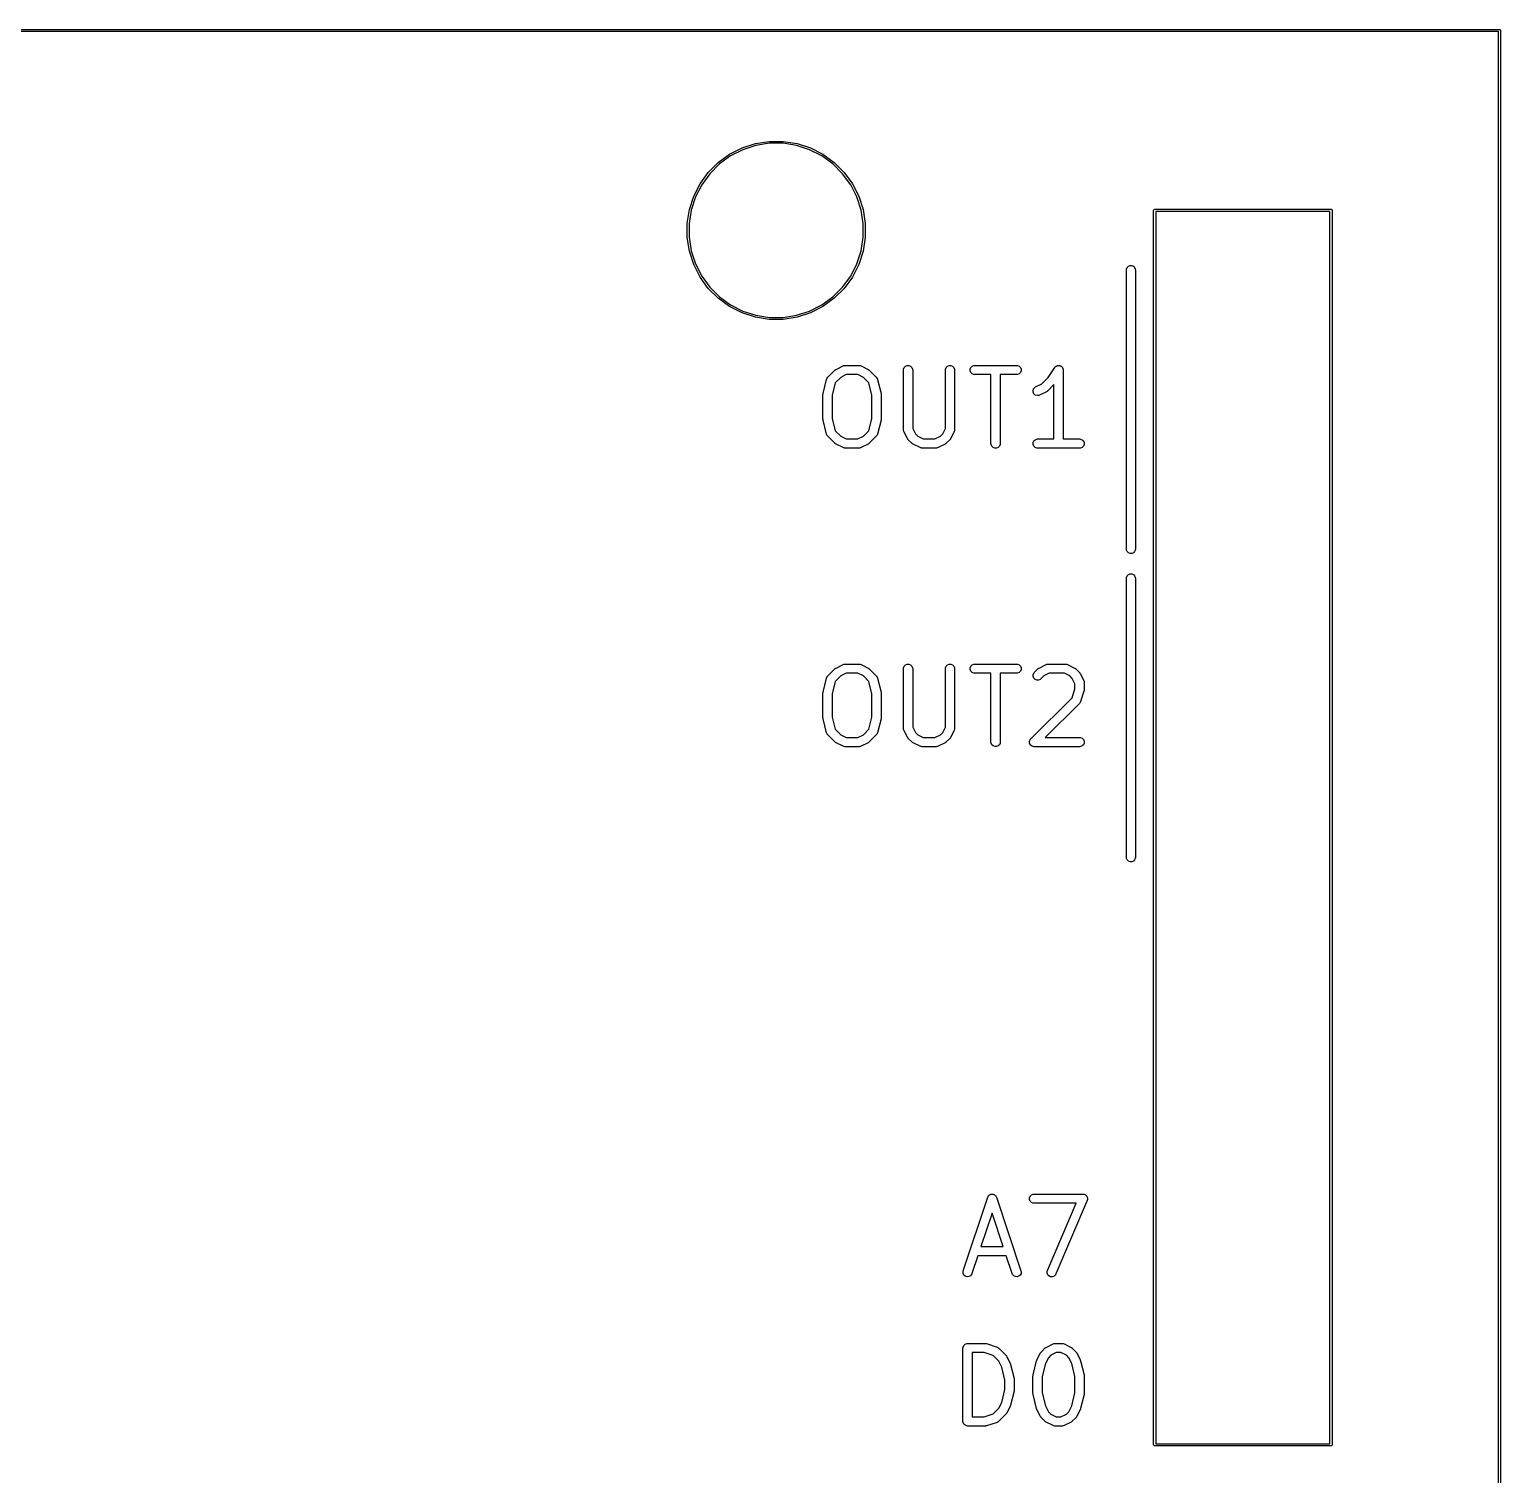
# Model space of a CAD drawing. Header units: inches. Extents: x 3.57 to 5.54, y -5.78 to -1.8.
# Drawn here: x 4.551 to 5.536, y -2.771 to -1.803 of the extents above; entities that cross this region are included whole.
import ezdxf

# ---------------------------------------------------------------- set-up
doc = ezdxf.new("R2010")
doc.units = ezdxf.units.IN
doc.header["$MEASUREMENT"] = 0
doc.layers.add('F.Silkscreen', color=41, linetype='CONTINUOUS', true_color=0xf2eda1)

msp = doc.modelspace()

# ---------------------------------------------------------------- linework, layer by layer
at = {"layer": 'F.Silkscreen', "linetype": 'CONTINUOUS'}
for p, q in [((3.56644, -1.80289), (5.53494, -1.80289)), ((5.53419, -1.80439), (3.56719, -1.80439)), ((5.53419, -5.77927), (5.53419, -1.80439)), ((5.53494, -1.80289), (5.53523, -1.80295)), ((5.53523, -1.80295), (5.53563, -1.80335)), ((5.53563, -1.80335), (5.53569, -1.80364)), ((5.53569, -1.80364), (5.53569, -5.78002)), ((5.0278, -1.88225), (5.03673, -1.87935)), ((5.03704, -1.88063), (5.02831, -1.88347)), ((5.03673, -1.87935), (5.046, -1.87788)), ((5.0461, -1.87919), (5.03704, -1.88063)), ((5.046, -1.87788), (5.05538, -1.87788)), ((5.05528, -1.87919), (5.0461, -1.87919)), ((5.06434, -1.88063), (5.05528, -1.87919)), ((5.05538, -1.87788), (5.06465, -1.87935)), ((5.07307, -1.88347), (5.06434, -1.88063)), ((5.06465, -1.87935), (5.07358, -1.88225)), ((5.01185, -1.89202), (5.01944, -1.88651)), ((5.02013, -1.88763), (5.01271, -1.89303)), ((5.01944, -1.88651), (5.0278, -1.88225)), ((5.02831, -1.88347), (5.02013, -1.88763)), ((5.08125, -1.88763), (5.07307, -1.88347)), ((5.07358, -1.88225), (5.08194, -1.88651)), ((5.08867, -1.89303), (5.08125, -1.88763)), ((5.08194, -1.88651), (5.08953, -1.89202)), ((4.9997, -1.90625), (5.00521, -1.89866)), ((5.00622, -1.89952), (5.00082, -1.90694)), ((5.00521, -1.89866), (5.01185, -1.89202)), ((5.01271, -1.89303), (5.00622, -1.89952)), ((5.09516, -1.89952), (5.08867, -1.89303)), ((5.08953, -1.89202), (5.09617, -1.89866)), ((5.10056, -1.90694), (5.09516, -1.89952)), ((5.09617, -1.89866), (5.10168, -1.90625)), ((4.99544, -1.91461), (4.9997, -1.90625)), ((5.00082, -1.90694), (4.99666, -1.91512)), ((5.10472, -1.91512), (5.10056, -1.90694)), ((5.10168, -1.90625), (5.10594, -1.91461)), ((4.99254, -1.92354), (4.99544, -1.91461)), ((4.99666, -1.91512), (4.99382, -1.92385)), ((5.10756, -1.92385), (5.10472, -1.91512)), ((5.10594, -1.91461), (5.10884, -1.92354)), ((4.99107, -1.93281), (4.99254, -1.92354)), ((4.99382, -1.92385), (4.99238, -1.93291)), ((5.10899, -1.93291), (5.10756, -1.92385)), ((5.10884, -1.92354), (5.11031, -1.93281)), ((5.30336, -1.92411), (5.30342, -1.92382)), ((5.30336, -2.75088), (5.30336, -1.92411)), ((5.30342, -1.92382), (5.30383, -1.92342)), ((5.30383, -1.92342), (5.30411, -1.92336)), ((5.30411, -1.92336), (5.42222, -1.92336)), ((5.30486, -1.92486), (5.30486, -2.75013)), ((5.42147, -1.92486), (5.30486, -1.92486)), ((5.42147, -2.75013), (5.42147, -1.92486)), ((5.42222, -1.92336), (5.42251, -1.92342)), ((5.42251, -1.92342), (5.42292, -1.92382)), ((5.42292, -1.92382), (5.42297, -1.92411)), ((5.42297, -1.92411), (5.42297, -2.75088)), ((4.99107, -1.93291), (4.99107, -1.93281)), ((4.99107, -1.94219), (4.99107, -1.93291)), ((4.99238, -1.93291), (4.99238, -1.94209)), ((5.10899, -1.94209), (5.10899, -1.93291)), ((5.11031, -1.93281), (5.11031, -1.94219)), ((4.99254, -1.95146), (4.99107, -1.94219)), ((4.99238, -1.94209), (4.99382, -1.95115)), ((5.10756, -1.95115), (5.10899, -1.94209)), ((5.11031, -1.94219), (5.10884, -1.95146)), ((4.99544, -1.96039), (4.99254, -1.95146)), ((4.99382, -1.95115), (4.99666, -1.95988)), ((4.99666, -1.95988), (5.00082, -1.96806)), ((5.10056, -1.96806), (5.10472, -1.95988)), ((5.10472, -1.95988), (5.10756, -1.95115)), ((5.10884, -1.95146), (5.10594, -1.96039)), ((4.9997, -1.96875), (4.99544, -1.96039)), ((5.00521, -1.97634), (4.9997, -1.96875)), ((5.00082, -1.96806), (5.00622, -1.97548)), ((5.09516, -1.97548), (5.10056, -1.96806)), ((5.10168, -1.96875), (5.09617, -1.97634)), ((5.10594, -1.96039), (5.10168, -1.96875)), ((5.28519, -1.96399), (5.28525, -1.96341)), ((5.28519, -2.151), (5.28519, -1.96399)), ((5.28525, -1.96341), (5.28569, -1.96232)), ((5.28569, -1.96232), (5.28652, -1.9615)), ((5.28652, -1.9615), (5.2876, -1.96105)), ((5.2876, -1.96105), (5.28877, -1.96105)), ((5.28877, -1.96105), (5.28986, -1.9615)), ((5.28986, -1.9615), (5.29068, -1.96232)), ((5.29068, -1.96232), (5.29113, -1.96341)), ((5.29113, -1.96341), (5.29119, -1.96399)), ((5.29119, -1.96399), (5.29119, -2.151)), ((5.01185, -1.98298), (5.00521, -1.97634)), ((5.00622, -1.97548), (5.01271, -1.98197)), ((5.08867, -1.98197), (5.09516, -1.97548)), ((5.09617, -1.97634), (5.08953, -1.98298)), ((5.01944, -1.98849), (5.01185, -1.98298)), ((5.01271, -1.98197), (5.02013, -1.98737)), ((5.0278, -1.99275), (5.01944, -1.98849)), ((5.02013, -1.98737), (5.02831, -1.99153)), ((5.07307, -1.99153), (5.08125, -1.98737)), ((5.08194, -1.98849), (5.07358, -1.99275)), ((5.08125, -1.98737), (5.08867, -1.98197)), ((5.08953, -1.98298), (5.08194, -1.98849)), ((5.03673, -1.99565), (5.0278, -1.99275)), ((5.02831, -1.99153), (5.03704, -1.99437)), ((5.046, -1.99712), (5.03673, -1.99565)), ((5.03704, -1.99437), (5.0461, -1.99581)), ((5.05538, -1.99712), (5.046, -1.99712)), ((5.0461, -1.99581), (5.05528, -1.99581)), ((5.05528, -1.99581), (5.06434, -1.99437)), ((5.06465, -1.99565), (5.05538, -1.99712)), ((5.06434, -1.99437), (5.07307, -1.99153)), ((5.07358, -1.99275), (5.06465, -1.99565)), ((5.09074, -2.03064), (5.09543, -2.0283)), ((5.09543, -2.0283), (5.09599, -2.02808)), ((5.09599, -2.02808), (5.0961, -2.02807)), ((5.0961, -2.02807), (5.0962, -2.02803)), ((5.0962, -2.02803), (5.0968, -2.02797)), ((5.0968, -2.02797), (5.10618, -2.02797)), ((5.10618, -2.02797), (5.10678, -2.02803)), ((5.10678, -2.02803), (5.10688, -2.02807)), ((5.10688, -2.02807), (5.10699, -2.02808)), ((5.10699, -2.02808), (5.10755, -2.0283)), ((5.10755, -2.0283), (5.11224, -2.03064)), ((5.13643, -2.02934), (5.13728, -2.02849)), ((5.13728, -2.02849), (5.13839, -2.02803)), ((5.13839, -2.02803), (5.13959, -2.02803)), ((5.13959, -2.02803), (5.14069, -2.02849)), ((5.14069, -2.02849), (5.14154, -2.02934)), ((5.16455, -2.02934), (5.1654, -2.02849)), ((5.1654, -2.02849), (5.16651, -2.02803)), ((5.16651, -2.02803), (5.16771, -2.02803)), ((5.16771, -2.02803), (5.16882, -2.02849)), ((5.16882, -2.02849), (5.16966, -2.02934)), ((5.18095, -2.02934), (5.1818, -2.02849)), ((5.1818, -2.02849), (5.18291, -2.02803)), ((5.18291, -2.02803), (5.18351, -2.02797)), ((5.18351, -2.02797), (5.21163, -2.02797)), ((5.21163, -2.02797), (5.21223, -2.02803)), ((5.21223, -2.02803), (5.21334, -2.02849)), ((5.21334, -2.02849), (5.21419, -2.02934)), ((5.2372, -2.02934), (5.23758, -2.02888)), ((5.23758, -2.02888), (5.23783, -2.02871)), ((5.23783, -2.02871), (5.23805, -2.02849)), ((5.23805, -2.02849), (5.23832, -2.02838)), ((5.23832, -2.02838), (5.23857, -2.02821)), ((5.23857, -2.02821), (5.23887, -2.02815)), ((5.23887, -2.02815), (5.23915, -2.02803)), ((5.23915, -2.02803), (5.23946, -2.02803)), ((5.23946, -2.02803), (5.23975, -2.02797)), ((5.23975, -2.02797), (5.24005, -2.02803)), ((5.24005, -2.02803), (5.24035, -2.02803)), ((5.24035, -2.02803), (5.24063, -2.02815)), ((5.24063, -2.02815), (5.24093, -2.02821)), ((5.24093, -2.02821), (5.24118, -2.02838)), ((5.24118, -2.02838), (5.24146, -2.02849)), ((5.24146, -2.02849), (5.24168, -2.0287)), ((5.24168, -2.0287), (5.24193, -2.02887)), ((5.24193, -2.02887), (5.2421, -2.02913)), ((5.0821, -2.04671), (5.08445, -2.03733)), ((5.08445, -2.03733), (5.08465, -2.03677)), ((5.08465, -2.03677), (5.08478, -2.03658)), ((5.08478, -2.03658), (5.08487, -2.03637)), ((5.08487, -2.03637), (5.08525, -2.0359)), ((5.08525, -2.0359), (5.08994, -2.03122)), ((5.08994, -2.03122), (5.09018, -2.03102)), ((5.09018, -2.03102), (5.09023, -2.03096)), ((5.09394, -2.03592), (5.09021, -2.03965)), ((5.09023, -2.03096), (5.09032, -2.0309)), ((5.09032, -2.0309), (5.09041, -2.03084)), ((5.09041, -2.03084), (5.09048, -2.0308)), ((5.09048, -2.0308), (5.09074, -2.03064)), ((5.09753, -2.03412), (5.09394, -2.03592)), ((5.10545, -2.03412), (5.09753, -2.03412)), ((5.10904, -2.03592), (5.10545, -2.03412)), ((5.11277, -2.03965), (5.10904, -2.03592)), ((5.11224, -2.03064), (5.1125, -2.0308)), ((5.1125, -2.0308), (5.11257, -2.03084)), ((5.11257, -2.03084), (5.11266, -2.0309)), ((5.11266, -2.0309), (5.11275, -2.03096)), ((5.11275, -2.03096), (5.1128, -2.03102)), ((5.1128, -2.03102), (5.11304, -2.03122)), ((5.11304, -2.03122), (5.11773, -2.0359)), ((5.11773, -2.0359), (5.11811, -2.03637)), ((5.11811, -2.03637), (5.1182, -2.03658)), ((5.1182, -2.03658), (5.11833, -2.03677)), ((5.11833, -2.03677), (5.11853, -2.03733)), ((5.11853, -2.03733), (5.12088, -2.04671)), ((5.13591, -2.03105), (5.13597, -2.03045)), ((5.13591, -2.07089), (5.13591, -2.03105)), ((5.13597, -2.03045), (5.13643, -2.02934)), ((5.14154, -2.02934), (5.142, -2.03045)), ((5.142, -2.03045), (5.14206, -2.03105)), ((5.14206, -2.03105), (5.14206, -2.07016)), ((5.16403, -2.03105), (5.16409, -2.03045)), ((5.16403, -2.07016), (5.16403, -2.03105)), ((5.16409, -2.03045), (5.16455, -2.02934)), ((5.16966, -2.02934), (5.17012, -2.03045)), ((5.17012, -2.03045), (5.17018, -2.03105)), ((5.17018, -2.03105), (5.17018, -2.07089)), ((5.18049, -2.03045), (5.18095, -2.02934)), ((5.18049, -2.03165), (5.18049, -2.03045)), ((5.18095, -2.03276), (5.18049, -2.03165)), ((5.1818, -2.03361), (5.18095, -2.03276)), ((5.18291, -2.03407), (5.1818, -2.03361)), ((5.18351, -2.03412), (5.18291, -2.03407)), ((5.1945, -2.03412), (5.18351, -2.03412)), ((5.1945, -2.08026), (5.1945, -2.03412)), ((5.21163, -2.03412), (5.20065, -2.03412)), ((5.20065, -2.03412), (5.20065, -2.08026)), ((5.21223, -2.03407), (5.21163, -2.03412)), ((5.21334, -2.03361), (5.21223, -2.03407)), ((5.21419, -2.03276), (5.21334, -2.03361)), ((5.21419, -2.02934), (5.21465, -2.03045)), ((5.21465, -2.03165), (5.21419, -2.03276)), ((5.21465, -2.03045), (5.21465, -2.03165)), ((5.22856, -2.04024), (5.23268, -2.03612)), ((5.23268, -2.03612), (5.2372, -2.02934)), ((5.2372, -2.02934), (5.2372, -2.02934)), ((5.2372, -2.02934), (5.2372, -2.02934)), ((5.2372, -2.02934), (5.2372, -2.02934)), ((5.2421, -2.02913), (5.24231, -2.02934)), ((5.24231, -2.02934), (5.24243, -2.02962)), ((5.24243, -2.02962), (5.24259, -2.02987)), ((5.24259, -2.02987), (5.24265, -2.03017)), ((5.24265, -2.03017), (5.24277, -2.03045)), ((5.24277, -2.03045), (5.24283, -2.03104)), ((5.24283, -2.03104), (5.24283, -2.03105)), ((5.24283, -2.03105), (5.24283, -2.03105)), ((5.24283, -2.03105), (5.24283, -2.03105)), ((5.24283, -2.03105), (5.24283, -2.07719)), ((5.08201, -2.0473), (5.08205, -2.04708)), ((5.08202, -2.04735), (5.08201, -2.0473)), ((5.08201, -2.04745), (5.08202, -2.04735)), ((5.08201, -2.06386), (5.08201, -2.04745)), ((5.08205, -2.04708), (5.08207, -2.04685)), ((5.08207, -2.04685), (5.08209, -2.04681)), ((5.08209, -2.04681), (5.0821, -2.04671)), ((5.09021, -2.03965), (5.08816, -2.04783)), ((5.08816, -2.04783), (5.08816, -2.06348)), ((5.11482, -2.04783), (5.11277, -2.03965)), ((5.11482, -2.06348), (5.11482, -2.04783)), ((5.12088, -2.04671), (5.12089, -2.04681)), ((5.12089, -2.04681), (5.12091, -2.04685)), ((5.12091, -2.04685), (5.12093, -2.04708)), ((5.12093, -2.04708), (5.12097, -2.0473)), ((5.12097, -2.0473), (5.12096, -2.04735)), ((5.12096, -2.04735), (5.12097, -2.04745)), ((5.12097, -2.04745), (5.12097, -2.06386)), ((5.22264, -2.04473), (5.22302, -2.04359)), ((5.22273, -2.04592), (5.22264, -2.04473)), ((5.22326, -2.047), (5.22273, -2.04592)), ((5.22302, -2.04359), (5.22381, -2.04268)), ((5.22417, -2.04778), (5.22326, -2.047)), ((5.22381, -2.04268), (5.22432, -2.04236)), ((5.22531, -2.04816), (5.22417, -2.04778)), ((5.22432, -2.04236), (5.22856, -2.04024)), ((5.22651, -2.04808), (5.22531, -2.04816)), ((5.22707, -2.04786), (5.22651, -2.04808)), ((5.23176, -2.04552), (5.22707, -2.04786)), ((5.23201, -2.04535), (5.23176, -2.04552)), ((5.23209, -2.04532), (5.23201, -2.04535)), ((5.23217, -2.04525), (5.23209, -2.04532)), ((5.23227, -2.0452), (5.23217, -2.04525)), ((5.23232, -2.04513), (5.23227, -2.0452)), ((5.23256, -2.04494), (5.23232, -2.04513)), ((5.23668, -2.04082), (5.23256, -2.04494)), ((5.23668, -2.07719), (5.23668, -2.04082)), ((5.08202, -2.06396), (5.08201, -2.06386)), ((5.08201, -2.06401), (5.08202, -2.06396)), ((5.08205, -2.06423), (5.08201, -2.06401)), ((5.08207, -2.06446), (5.08205, -2.06423)), ((5.08209, -2.0645), (5.08207, -2.06446)), ((5.0821, -2.0646), (5.08209, -2.0645)), ((5.08445, -2.07398), (5.0821, -2.0646)), ((5.08816, -2.06348), (5.09021, -2.07166)), ((5.11277, -2.07166), (5.11482, -2.06348)), ((5.12088, -2.0646), (5.11853, -2.07398)), ((5.12089, -2.0645), (5.12088, -2.0646)), ((5.12091, -2.06446), (5.12089, -2.0645)), ((5.12093, -2.06423), (5.12091, -2.06446)), ((5.12097, -2.06401), (5.12093, -2.06423)), ((5.12097, -2.06386), (5.12096, -2.06396)), ((5.12096, -2.06396), (5.12097, -2.06401)), ((5.08465, -2.07455), (5.08445, -2.07398)), ((5.08478, -2.07473), (5.08465, -2.07455)), ((5.08487, -2.07494), (5.08478, -2.07473)), ((5.08525, -2.07541), (5.08487, -2.07494)), ((5.08994, -2.08009), (5.08525, -2.07541)), ((5.09021, -2.07166), (5.09394, -2.07539)), ((5.09394, -2.07539), (5.09753, -2.07719)), ((5.09753, -2.07719), (5.10545, -2.07719)), ((5.10545, -2.07719), (5.10904, -2.07539)), ((5.10904, -2.07539), (5.11277, -2.07166)), ((5.11773, -2.07541), (5.11304, -2.08009)), ((5.11811, -2.07494), (5.11773, -2.07541)), ((5.1182, -2.07473), (5.11811, -2.07494)), ((5.11833, -2.07455), (5.1182, -2.07473)), ((5.11853, -2.07398), (5.11833, -2.07455)), ((5.13597, -2.07149), (5.13591, -2.07089)), ((5.13601, -2.07159), (5.13597, -2.07149)), ((5.13602, -2.0717), (5.13601, -2.07159)), ((5.13623, -2.07226), (5.13602, -2.0717)), ((5.13858, -2.07695), (5.13623, -2.07226)), ((5.13874, -2.07721), (5.13858, -2.07695)), ((5.13877, -2.07728), (5.13874, -2.07721)), ((5.13884, -2.07737), (5.13877, -2.07728)), ((5.1389, -2.07746), (5.13884, -2.07737)), ((5.13896, -2.07751), (5.1389, -2.07746)), ((5.13915, -2.07775), (5.13896, -2.07751)), ((5.1415, -2.08009), (5.13915, -2.07775)), ((5.14206, -2.07016), (5.14386, -2.07375)), ((5.14386, -2.07375), (5.14549, -2.07539)), ((5.14549, -2.07539), (5.14909, -2.07719)), ((5.14909, -2.07719), (5.15701, -2.07719)), ((5.15701, -2.07719), (5.1606, -2.07539)), ((5.1606, -2.07539), (5.16224, -2.07375)), ((5.16224, -2.07375), (5.16403, -2.07016)), ((5.16694, -2.07775), (5.1646, -2.08009)), ((5.16713, -2.07751), (5.16694, -2.07775)), ((5.16719, -2.07746), (5.16713, -2.07751)), ((5.16725, -2.07737), (5.16719, -2.07746)), ((5.16732, -2.07728), (5.16725, -2.07737)), ((5.16735, -2.07721), (5.16732, -2.07728)), ((5.16751, -2.07695), (5.16735, -2.07721)), ((5.16986, -2.07226), (5.16751, -2.07695)), ((5.17007, -2.0717), (5.16986, -2.07226)), ((5.17008, -2.07159), (5.17007, -2.0717)), ((5.17012, -2.07149), (5.17008, -2.07159)), ((5.17018, -2.07089), (5.17012, -2.07149)), ((5.22314, -2.07855), (5.22398, -2.0777)), ((5.22398, -2.0777), (5.22509, -2.07725)), ((5.22509, -2.07725), (5.22569, -2.07719)), ((5.22569, -2.07719), (5.23668, -2.07719)), ((5.24283, -2.07719), (5.25381, -2.07719)), ((5.25381, -2.07719), (5.25441, -2.07725)), ((5.25441, -2.07725), (5.25552, -2.0777)), ((5.25552, -2.0777), (5.25637, -2.07855)), ((5.09018, -2.08029), (5.08994, -2.08009)), ((5.09023, -2.08035), (5.09018, -2.08029)), ((5.09032, -2.08041), (5.09023, -2.08035)), ((5.09041, -2.08048), (5.09032, -2.08041)), ((5.09048, -2.08051), (5.09041, -2.08048)), ((5.09074, -2.08067), (5.09048, -2.08051)), ((5.09543, -2.08301), (5.09074, -2.08067)), ((5.09599, -2.08323), (5.09543, -2.08301)), ((5.0961, -2.08324), (5.09599, -2.08323)), ((5.0962, -2.08328), (5.0961, -2.08324)), ((5.0968, -2.08334), (5.0962, -2.08328)), ((5.10618, -2.08334), (5.0968, -2.08334)), ((5.10678, -2.08328), (5.10618, -2.08334)), ((5.10688, -2.08324), (5.10678, -2.08328)), ((5.10699, -2.08323), (5.10688, -2.08324)), ((5.10755, -2.08301), (5.10699, -2.08323)), ((5.11224, -2.08067), (5.10755, -2.08301)), ((5.1125, -2.08051), (5.11224, -2.08067)), ((5.11257, -2.08048), (5.1125, -2.08051)), ((5.11266, -2.08041), (5.11257, -2.08048)), ((5.11275, -2.08035), (5.11266, -2.08041)), ((5.1128, -2.08029), (5.11275, -2.08035)), ((5.11304, -2.08009), (5.1128, -2.08029)), ((5.14173, -2.08029), (5.1415, -2.08009)), ((5.14179, -2.08035), (5.14173, -2.08029)), ((5.14188, -2.08041), (5.14179, -2.08035)), ((5.14196, -2.08048), (5.14188, -2.08041)), ((5.14204, -2.08051), (5.14196, -2.08048)), ((5.1423, -2.08067), (5.14204, -2.08051)), ((5.14698, -2.08301), (5.1423, -2.08067)), ((5.14755, -2.08323), (5.14698, -2.08301)), ((5.14766, -2.08324), (5.14755, -2.08323)), ((5.14776, -2.08328), (5.14766, -2.08324)), ((5.14836, -2.08334), (5.14776, -2.08328)), ((5.15773, -2.08334), (5.14836, -2.08334)), ((5.15833, -2.08328), (5.15773, -2.08334)), ((5.15844, -2.08324), (5.15833, -2.08328)), ((5.15855, -2.08323), (5.15844, -2.08324)), ((5.15911, -2.08301), (5.15855, -2.08323)), ((5.1638, -2.08067), (5.15911, -2.08301)), ((5.16405, -2.08051), (5.1638, -2.08067)), ((5.16413, -2.08048), (5.16405, -2.08051)), ((5.16421, -2.08041), (5.16413, -2.08048)), ((5.16431, -2.08035), (5.16421, -2.08041)), ((5.16436, -2.08029), (5.16431, -2.08035)), ((5.1646, -2.08009), (5.16436, -2.08029)), ((5.19456, -2.08086), (5.1945, -2.08026)), ((5.19501, -2.08197), (5.19456, -2.08086)), ((5.19586, -2.08282), (5.19501, -2.08197)), ((5.19697, -2.08328), (5.19586, -2.08282)), ((5.19817, -2.08328), (5.19697, -2.08328)), ((5.19928, -2.08282), (5.19817, -2.08328)), ((5.20013, -2.08197), (5.19928, -2.08282)), ((5.20059, -2.08086), (5.20013, -2.08197)), ((5.20065, -2.08026), (5.20059, -2.08086)), ((5.22268, -2.07966), (5.22314, -2.07855)), ((5.22268, -2.08086), (5.22268, -2.07966)), ((5.22314, -2.08197), (5.22268, -2.08086)), ((5.22398, -2.08282), (5.22314, -2.08197)), ((5.22509, -2.08328), (5.22398, -2.08282)), ((5.22569, -2.08334), (5.22509, -2.08328)), ((5.25381, -2.08334), (5.22569, -2.08334)), ((5.25441, -2.08328), (5.25381, -2.08334)), ((5.25552, -2.08282), (5.25441, -2.08328)), ((5.25637, -2.08197), (5.25552, -2.08282)), ((5.25637, -2.07855), (5.25683, -2.07966)), ((5.25683, -2.08086), (5.25637, -2.08197)), ((5.25683, -2.07966), (5.25683, -2.08086)), ((5.28525, -2.15158), (5.28519, -2.151)), ((5.28569, -2.15267), (5.28525, -2.15158)), ((5.28652, -2.15349), (5.28569, -2.15267)), ((5.2876, -2.15394), (5.28652, -2.15349)), ((5.28877, -2.15394), (5.2876, -2.15394)), ((5.28986, -2.15349), (5.28877, -2.15394)), ((5.29068, -2.15267), (5.28986, -2.15349)), ((5.29113, -2.15158), (5.29068, -2.15267)), ((5.29119, -2.151), (5.29113, -2.15158)), ((5.28519, -2.17049), (5.28525, -2.1699)), ((5.28519, -2.3575), (5.28519, -2.17049)), ((5.28525, -2.1699), (5.28569, -2.16882)), ((5.28569, -2.16882), (5.28652, -2.16799)), ((5.28652, -2.16799), (5.2876, -2.16754)), ((5.2876, -2.16754), (5.28877, -2.16754)), ((5.28877, -2.16754), (5.28986, -2.16799)), ((5.28986, -2.16799), (5.29068, -2.16882)), ((5.29068, -2.16882), (5.29113, -2.1699)), ((5.29113, -2.1699), (5.29119, -2.17049)), ((5.29119, -2.17049), (5.29119, -2.3575)), ((5.08487, -2.23637), (5.08525, -2.2359)), ((5.08525, -2.2359), (5.08994, -2.23122)), ((5.08994, -2.23122), (5.09018, -2.23102)), ((5.09018, -2.23102), (5.09023, -2.23096)), ((5.09394, -2.23592), (5.09021, -2.23965)), ((5.09023, -2.23096), (5.09032, -2.2309)), ((5.09032, -2.2309), (5.09041, -2.23084)), ((5.09041, -2.23084), (5.09048, -2.2308)), ((5.09048, -2.2308), (5.09074, -2.23064)), ((5.09074, -2.23064), (5.09543, -2.2283)), ((5.09753, -2.23412), (5.09394, -2.23592)), ((5.09543, -2.2283), (5.09599, -2.22808)), ((5.09599, -2.22808), (5.0961, -2.22807)), ((5.0961, -2.22807), (5.0962, -2.22803)), ((5.0962, -2.22803), (5.0968, -2.22797)), ((5.0968, -2.22797), (5.10618, -2.22797)), ((5.10545, -2.23412), (5.09753, -2.23412)), ((5.10904, -2.23592), (5.10545, -2.23412)), ((5.10618, -2.22797), (5.10678, -2.22803)), ((5.10678, -2.22803), (5.10688, -2.22807)), ((5.10688, -2.22807), (5.10699, -2.22808)), ((5.10699, -2.22808), (5.10755, -2.2283)), ((5.10755, -2.2283), (5.11224, -2.23064)), ((5.11277, -2.23965), (5.10904, -2.23592)), ((5.11224, -2.23064), (5.1125, -2.2308)), ((5.1125, -2.2308), (5.11257, -2.23084)), ((5.11257, -2.23084), (5.11266, -2.2309)), ((5.11266, -2.2309), (5.11275, -2.23096)), ((5.11275, -2.23096), (5.1128, -2.23102)), ((5.1128, -2.23102), (5.11304, -2.23122)), ((5.11304, -2.23122), (5.11773, -2.2359)), ((5.11773, -2.2359), (5.11811, -2.23637)), ((5.13591, -2.23105), (5.13597, -2.23045)), ((5.13591, -2.27089), (5.13591, -2.23105)), ((5.13597, -2.23045), (5.13643, -2.22934)), ((5.13643, -2.22934), (5.13728, -2.22849)), ((5.13728, -2.22849), (5.13839, -2.22803)), ((5.13839, -2.22803), (5.13959, -2.22803)), ((5.13959, -2.22803), (5.14069, -2.22849)), ((5.14069, -2.22849), (5.14154, -2.22934)), ((5.14154, -2.22934), (5.142, -2.23045)), ((5.142, -2.23045), (5.14206, -2.23105)), ((5.14206, -2.23105), (5.14206, -2.27016)), ((5.16403, -2.23105), (5.16409, -2.23045)), ((5.16403, -2.27016), (5.16403, -2.23105)), ((5.16409, -2.23045), (5.16455, -2.22934)), ((5.16455, -2.22934), (5.1654, -2.22849)), ((5.1654, -2.22849), (5.16651, -2.22803)), ((5.16651, -2.22803), (5.16771, -2.22803)), ((5.16771, -2.22803), (5.16882, -2.22849)), ((5.16882, -2.22849), (5.16966, -2.22934)), ((5.16966, -2.22934), (5.17012, -2.23045)), ((5.17012, -2.23045), (5.17018, -2.23105)), ((5.17018, -2.23105), (5.17018, -2.27089)), ((5.18049, -2.23045), (5.18095, -2.22934)), ((5.18049, -2.23165), (5.18049, -2.23045)), ((5.18095, -2.23276), (5.18049, -2.23165)), ((5.18095, -2.22934), (5.1818, -2.22849)), ((5.1818, -2.23361), (5.18095, -2.23276)), ((5.1818, -2.22849), (5.18291, -2.22803)), ((5.18291, -2.23407), (5.1818, -2.23361)), ((5.18291, -2.22803), (5.18351, -2.22797)), ((5.18351, -2.23412), (5.18291, -2.23407)), ((5.18351, -2.22797), (5.21163, -2.22797)), ((5.1945, -2.23412), (5.18351, -2.23412)), ((5.1945, -2.28026), (5.1945, -2.23412)), ((5.21163, -2.23412), (5.20065, -2.23412)), ((5.20065, -2.23412), (5.20065, -2.28026)), ((5.21163, -2.22797), (5.21223, -2.22803)), ((5.21223, -2.23407), (5.21163, -2.23412)), ((5.21223, -2.22803), (5.21334, -2.22849)), ((5.21334, -2.23361), (5.21223, -2.23407)), ((5.21334, -2.22849), (5.21419, -2.22934)), ((5.21419, -2.23276), (5.21334, -2.23361)), ((5.21419, -2.22934), (5.21465, -2.23045)), ((5.21465, -2.23165), (5.21419, -2.23276)), ((5.21465, -2.23045), (5.21465, -2.23165)), ((5.22268, -2.23514), (5.22314, -2.23403)), ((5.22268, -2.23634), (5.22268, -2.23514)), ((5.22314, -2.23403), (5.22352, -2.23356)), ((5.22352, -2.23356), (5.22586, -2.23122)), ((5.22586, -2.23122), (5.2261, -2.23102)), ((5.2261, -2.23102), (5.22615, -2.23096)), ((5.22615, -2.23096), (5.22624, -2.2309)), ((5.22624, -2.2309), (5.22633, -2.23084)), ((5.22633, -2.23084), (5.2264, -2.2308)), ((5.2264, -2.2308), (5.22666, -2.23064)), ((5.22666, -2.23064), (5.23135, -2.2283)), ((5.22986, -2.23592), (5.22787, -2.23791)), ((5.23345, -2.23412), (5.22986, -2.23592)), ((5.23135, -2.2283), (5.23191, -2.22808)), ((5.23191, -2.22808), (5.23202, -2.22807)), ((5.23202, -2.22807), (5.23212, -2.22803)), ((5.23212, -2.22803), (5.23272, -2.22797)), ((5.23272, -2.22797), (5.24444, -2.22797)), ((5.24372, -2.23412), (5.23345, -2.23412)), ((5.24731, -2.23592), (5.24372, -2.23412)), ((5.24444, -2.22797), (5.24504, -2.22803)), ((5.24504, -2.22803), (5.24514, -2.22807)), ((5.24514, -2.22807), (5.24525, -2.22808)), ((5.24525, -2.22808), (5.24582, -2.2283)), ((5.24582, -2.2283), (5.2505, -2.23064)), ((5.24894, -2.23756), (5.24731, -2.23592)), ((5.2505, -2.23064), (5.25076, -2.2308)), ((5.25076, -2.2308), (5.25084, -2.23084)), ((5.25084, -2.23084), (5.25092, -2.2309)), ((5.25092, -2.2309), (5.25101, -2.23096)), ((5.25101, -2.23096), (5.25107, -2.23102)), ((5.25107, -2.23102), (5.2513, -2.23122)), ((5.2513, -2.23122), (5.25365, -2.23356)), ((5.25365, -2.23356), (5.25384, -2.2338)), ((5.25384, -2.2338), (5.2539, -2.23385)), ((5.2539, -2.23385), (5.25396, -2.23394)), ((5.25396, -2.23394), (5.25403, -2.23403)), ((5.25403, -2.23403), (5.25406, -2.2341)), ((5.25406, -2.2341), (5.25422, -2.23436)), ((5.25422, -2.23436), (5.25657, -2.23905)), ((5.0821, -2.24671), (5.08445, -2.23733)), ((5.08445, -2.23733), (5.08465, -2.23677)), ((5.08465, -2.23677), (5.08478, -2.23658)), ((5.08478, -2.23658), (5.08487, -2.23637)), ((5.09021, -2.23965), (5.08816, -2.24783)), ((5.11482, -2.24783), (5.11277, -2.23965)), ((5.11811, -2.23637), (5.1182, -2.23658)), ((5.1182, -2.23658), (5.11833, -2.23677)), ((5.11833, -2.23677), (5.11853, -2.23733)), ((5.11853, -2.23733), (5.12088, -2.24671)), ((5.22314, -2.23744), (5.22268, -2.23634)), ((5.22398, -2.23829), (5.22314, -2.23744)), ((5.22509, -2.23875), (5.22398, -2.23829)), ((5.22629, -2.23875), (5.22509, -2.23875)), ((5.2274, -2.23829), (5.22629, -2.23875)), ((5.22787, -2.23791), (5.2274, -2.23829)), ((5.24878, -2.25048), (5.25074, -2.24461)), ((5.25074, -2.24115), (5.24894, -2.23756)), ((5.25074, -2.24461), (5.25074, -2.24115)), ((5.25657, -2.23905), (5.25678, -2.23961)), ((5.2568, -2.24578), (5.25673, -2.24608)), ((5.25678, -2.23961), (5.25679, -2.23972)), ((5.25679, -2.23972), (5.25683, -2.23982)), ((5.25683, -2.24571), (5.2568, -2.24578)), ((5.25683, -2.23982), (5.25689, -2.24042)), ((5.25684, -2.2456), (5.25683, -2.24571)), ((5.25687, -2.24549), (5.25684, -2.2456)), ((5.25689, -2.24511), (5.25686, -2.24541)), ((5.25686, -2.24541), (5.25687, -2.24549)), ((5.25689, -2.24042), (5.25689, -2.24511)), ((5.08201, -2.2473), (5.08205, -2.24708)), ((5.08202, -2.24735), (5.08201, -2.2473)), ((5.08201, -2.24745), (5.08202, -2.24735)), ((5.08201, -2.26386), (5.08201, -2.24745)), ((5.08205, -2.24708), (5.08207, -2.24685)), ((5.08207, -2.24685), (5.08209, -2.24681)), ((5.08209, -2.24681), (5.0821, -2.24671)), ((5.08816, -2.24783), (5.08816, -2.26348)), ((5.11482, -2.26348), (5.11482, -2.24783)), ((5.12088, -2.24671), (5.12089, -2.24681)), ((5.12089, -2.24681), (5.12091, -2.24685)), ((5.12091, -2.24685), (5.12093, -2.24708)), ((5.12093, -2.24708), (5.12097, -2.2473)), ((5.12097, -2.2473), (5.12096, -2.24735)), ((5.12096, -2.24735), (5.12097, -2.24745)), ((5.12097, -2.24745), (5.12097, -2.26386)), ((5.22118, -2.27809), (5.24878, -2.25048)), ((5.25365, -2.25432), (5.23078, -2.27719)), ((5.25403, -2.25385), (5.25365, -2.25432)), ((5.25407, -2.25375), (5.25403, -2.25385)), ((5.25414, -2.25366), (5.25407, -2.25375)), ((5.25439, -2.25311), (5.25414, -2.25366)), ((5.25673, -2.24608), (5.25439, -2.25311)), ((5.08202, -2.26396), (5.08201, -2.26386)), ((5.08201, -2.26401), (5.08202, -2.26396)), ((5.08205, -2.26423), (5.08201, -2.26401)), ((5.08207, -2.26446), (5.08205, -2.26423)), ((5.08209, -2.2645), (5.08207, -2.26446)), ((5.0821, -2.2646), (5.08209, -2.2645)), ((5.08445, -2.27398), (5.0821, -2.2646)), ((5.08816, -2.26348), (5.09021, -2.27166)), ((5.11277, -2.27166), (5.11482, -2.26348)), ((5.12088, -2.2646), (5.11853, -2.27398)), ((5.12089, -2.2645), (5.12088, -2.2646)), ((5.12091, -2.26446), (5.12089, -2.2645)), ((5.12093, -2.26423), (5.12091, -2.26446)), ((5.12097, -2.26401), (5.12093, -2.26423)), ((5.12097, -2.26386), (5.12096, -2.26396)), ((5.12096, -2.26396), (5.12097, -2.26401)), ((5.08465, -2.27455), (5.08445, -2.27398)), ((5.08478, -2.27473), (5.08465, -2.27455)), ((5.08487, -2.27494), (5.08478, -2.27473)), ((5.08525, -2.27541), (5.08487, -2.27494)), ((5.09021, -2.27166), (5.09394, -2.27539)), ((5.10904, -2.27539), (5.11277, -2.27166)), ((5.11811, -2.27494), (5.11773, -2.27541)), ((5.1182, -2.27473), (5.11811, -2.27494)), ((5.11833, -2.27455), (5.1182, -2.27473)), ((5.11853, -2.27398), (5.11833, -2.27455)), ((5.13597, -2.27149), (5.13591, -2.27089)), ((5.13601, -2.27159), (5.13597, -2.27149)), ((5.13602, -2.2717), (5.13601, -2.27159)), ((5.13623, -2.27226), (5.13602, -2.2717)), ((5.13858, -2.27695), (5.13623, -2.27226)), ((5.14206, -2.27016), (5.14386, -2.27375)), ((5.14386, -2.27375), (5.14549, -2.27539)), ((5.1606, -2.27539), (5.16224, -2.27375)), ((5.16224, -2.27375), (5.16403, -2.27016)), ((5.16986, -2.27226), (5.16751, -2.27695)), ((5.17007, -2.2717), (5.16986, -2.27226)), ((5.17008, -2.27159), (5.17007, -2.2717)), ((5.17012, -2.27149), (5.17008, -2.27159)), ((5.17018, -2.27089), (5.17012, -2.27149)), ((5.08994, -2.28009), (5.08525, -2.27541)), ((5.09018, -2.28029), (5.08994, -2.28009)), ((5.09023, -2.28035), (5.09018, -2.28029)), ((5.09032, -2.28041), (5.09023, -2.28035)), ((5.09041, -2.28048), (5.09032, -2.28041)), ((5.09048, -2.28051), (5.09041, -2.28048)), ((5.09074, -2.28067), (5.09048, -2.28051)), ((5.09543, -2.28301), (5.09074, -2.28067)), ((5.09394, -2.27539), (5.09753, -2.27719)), ((5.09599, -2.28323), (5.09543, -2.28301)), ((5.0961, -2.28324), (5.09599, -2.28323)), ((5.0962, -2.28328), (5.0961, -2.28324)), ((5.0968, -2.28334), (5.0962, -2.28328)), ((5.10618, -2.28334), (5.0968, -2.28334)), ((5.09753, -2.27719), (5.10545, -2.27719)), ((5.10545, -2.27719), (5.10904, -2.27539)), ((5.10678, -2.28328), (5.10618, -2.28334)), ((5.10688, -2.28324), (5.10678, -2.28328)), ((5.10699, -2.28323), (5.10688, -2.28324)), ((5.10755, -2.28301), (5.10699, -2.28323)), ((5.11224, -2.28067), (5.10755, -2.28301)), ((5.1125, -2.28051), (5.11224, -2.28067)), ((5.11257, -2.28048), (5.1125, -2.28051)), ((5.11266, -2.28041), (5.11257, -2.28048)), ((5.11275, -2.28035), (5.11266, -2.28041)), ((5.1128, -2.28029), (5.11275, -2.28035)), ((5.11304, -2.28009), (5.1128, -2.28029)), ((5.11773, -2.27541), (5.11304, -2.28009)), ((5.13874, -2.27721), (5.13858, -2.27695)), ((5.13877, -2.27728), (5.13874, -2.27721)), ((5.13884, -2.27737), (5.13877, -2.27728)), ((5.1389, -2.27746), (5.13884, -2.27737)), ((5.13896, -2.27751), (5.1389, -2.27746)), ((5.13915, -2.27775), (5.13896, -2.27751)), ((5.1415, -2.28009), (5.13915, -2.27775)), ((5.14173, -2.28029), (5.1415, -2.28009)), ((5.14179, -2.28035), (5.14173, -2.28029)), ((5.14188, -2.28041), (5.14179, -2.28035)), ((5.14196, -2.28048), (5.14188, -2.28041)), ((5.14204, -2.28051), (5.14196, -2.28048)), ((5.1423, -2.28067), (5.14204, -2.28051)), ((5.14698, -2.28301), (5.1423, -2.28067)), ((5.14549, -2.27539), (5.14909, -2.27719)), ((5.14755, -2.28323), (5.14698, -2.28301)), ((5.14766, -2.28324), (5.14755, -2.28323)), ((5.14776, -2.28328), (5.14766, -2.28324)), ((5.14836, -2.28334), (5.14776, -2.28328)), ((5.15773, -2.28334), (5.14836, -2.28334)), ((5.14909, -2.27719), (5.15701, -2.27719)), ((5.15701, -2.27719), (5.1606, -2.27539)), ((5.15833, -2.28328), (5.15773, -2.28334)), ((5.15844, -2.28324), (5.15833, -2.28328)), ((5.15855, -2.28323), (5.15844, -2.28324)), ((5.15911, -2.28301), (5.15855, -2.28323)), ((5.1638, -2.28067), (5.15911, -2.28301)), ((5.16405, -2.28051), (5.1638, -2.28067)), ((5.16413, -2.28048), (5.16405, -2.28051)), ((5.16421, -2.28041), (5.16413, -2.28048)), ((5.16431, -2.28035), (5.16421, -2.28041)), ((5.16436, -2.28029), (5.16431, -2.28035)), ((5.1646, -2.28009), (5.16436, -2.28029)), ((5.16694, -2.27775), (5.1646, -2.28009)), ((5.16713, -2.27751), (5.16694, -2.27775)), ((5.16719, -2.27746), (5.16713, -2.27751)), ((5.16725, -2.27737), (5.16719, -2.27746)), ((5.16732, -2.27728), (5.16725, -2.27737)), ((5.16735, -2.27721), (5.16732, -2.27728)), ((5.16751, -2.27695), (5.16735, -2.27721)), ((5.19456, -2.28086), (5.1945, -2.28026)), ((5.19501, -2.28197), (5.19456, -2.28086)), ((5.19586, -2.28282), (5.19501, -2.28197)), ((5.19697, -2.28328), (5.19586, -2.28282)), ((5.19817, -2.28328), (5.19697, -2.28328)), ((5.19928, -2.28282), (5.19817, -2.28328)), ((5.20013, -2.28197), (5.19928, -2.28282)), ((5.20059, -2.28086), (5.20013, -2.28197)), ((5.20065, -2.28026), (5.20059, -2.28086)), ((5.22033, -2.27966), (5.22047, -2.27934)), ((5.22033, -2.28086), (5.22033, -2.27966)), ((5.22042, -2.28107), (5.22033, -2.28086)), ((5.22079, -2.28197), (5.22042, -2.28107)), ((5.22047, -2.27934), (5.22079, -2.27855)), ((5.22079, -2.27855), (5.22118, -2.27809)), ((5.22079, -2.27855), (5.22079, -2.27855)), ((5.22164, -2.28282), (5.22079, -2.28197)), ((5.22243, -2.28314), (5.22164, -2.28282)), ((5.22275, -2.28328), (5.22243, -2.28314)), ((5.22335, -2.28334), (5.22275, -2.28328)), ((5.22275, -2.28328), (5.22275, -2.28328)), ((5.25381, -2.28334), (5.22335, -2.28334)), ((5.23078, -2.27719), (5.25381, -2.27719)), ((5.25381, -2.27719), (5.25441, -2.27725)), ((5.25441, -2.28328), (5.25381, -2.28334)), ((5.25441, -2.27725), (5.25552, -2.2777)), ((5.25552, -2.28282), (5.25441, -2.28328)), ((5.25552, -2.2777), (5.25637, -2.27855)), ((5.25637, -2.28197), (5.25552, -2.28282)), ((5.25637, -2.27855), (5.25683, -2.27966)), ((5.25683, -2.28086), (5.25637, -2.28197)), ((5.25683, -2.27966), (5.25683, -2.28086)), ((5.28525, -2.35808), (5.28519, -2.3575)), ((5.28569, -2.35916), (5.28525, -2.35808)), ((5.28652, -2.35999), (5.28569, -2.35916)), ((5.2876, -2.36044), (5.28652, -2.35999)), ((5.28877, -2.36044), (5.2876, -2.36044)), ((5.28986, -2.35999), (5.28877, -2.36044)), ((5.29068, -2.35916), (5.28986, -2.35999)), ((5.29113, -2.35808), (5.29068, -2.35916)), ((5.29119, -2.3575), (5.29113, -2.35808)), ((5.17591, -2.63429), (5.19231, -2.58508)), ((5.19231, -2.58508), (5.19256, -2.58453)), ((5.19256, -2.58453), (5.1927, -2.58436)), ((5.1927, -2.58436), (5.1928, -2.58416)), ((5.1928, -2.58416), (5.19309, -2.58391)), ((5.19309, -2.58391), (5.19334, -2.58362)), ((5.19334, -2.58362), (5.19354, -2.58352)), ((5.19354, -2.58352), (5.19371, -2.58338)), ((5.19371, -2.58338), (5.19407, -2.58326)), ((5.19407, -2.58326), (5.19442, -2.58308)), ((5.19442, -2.58308), (5.19464, -2.58307)), ((5.19464, -2.58307), (5.19484, -2.583)), ((5.19484, -2.583), (5.19523, -2.58302)), ((5.19523, -2.58302), (5.19561, -2.583)), ((5.19561, -2.583), (5.19582, -2.58307)), ((5.19582, -2.58307), (5.19604, -2.58308)), ((5.19604, -2.58308), (5.19639, -2.58326)), ((5.19639, -2.58326), (5.19675, -2.58338)), ((5.19675, -2.58338), (5.19692, -2.58352)), ((5.19692, -2.58352), (5.19711, -2.58362)), ((5.19711, -2.58362), (5.19737, -2.58391)), ((5.19737, -2.58391), (5.19766, -2.58416)), ((5.19766, -2.58416), (5.19776, -2.58436)), ((5.19776, -2.58436), (5.1979, -2.58453)), ((5.1979, -2.58453), (5.19815, -2.58508)), ((5.19815, -2.58508), (5.21455, -2.63429)), ((5.22033, -2.58545), (5.22079, -2.58434)), ((5.22033, -2.58665), (5.22033, -2.58545)), ((5.22079, -2.58776), (5.22033, -2.58665)), ((5.22079, -2.58434), (5.22164, -2.58349)), ((5.22164, -2.58861), (5.22079, -2.58776)), ((5.22164, -2.58349), (5.22275, -2.58303)), ((5.22275, -2.58907), (5.22164, -2.58861)), ((5.22275, -2.58303), (5.22335, -2.58297)), ((5.22335, -2.58912), (5.22275, -2.58907)), ((5.22335, -2.58297), (5.25616, -2.58297)), ((5.25149, -2.58912), (5.22335, -2.58912)), ((5.23224, -2.63405), (5.25149, -2.58912)), ((5.25899, -2.58726), (5.23789, -2.63647)), ((5.25616, -2.58297), (5.25676, -2.58303)), ((5.25676, -2.58303), (5.25678, -2.58304)), ((5.25678, -2.58304), (5.2568, -2.58304)), ((5.2568, -2.58304), (5.25733, -2.58327)), ((5.25733, -2.58327), (5.25787, -2.58349)), ((5.25787, -2.58349), (5.25788, -2.58351)), ((5.25788, -2.58351), (5.2579, -2.58351)), ((5.2579, -2.58351), (5.2583, -2.58393)), ((5.2583, -2.58393), (5.25872, -2.58434)), ((5.25872, -2.58434), (5.25872, -2.58436)), ((5.25872, -2.58436), (5.25874, -2.58437)), ((5.25874, -2.58437), (5.25895, -2.58491)), ((5.25895, -2.58491), (5.25918, -2.58545)), ((5.25917, -2.58669), (5.25899, -2.58726)), ((5.25918, -2.58665), (5.25917, -2.58667)), ((5.25917, -2.58667), (5.25917, -2.58669)), ((5.25918, -2.58545), (5.25918, -2.58547)), ((5.25918, -2.58547), (5.25918, -2.58549)), ((5.25918, -2.58549), (5.25918, -2.58607)), ((5.25918, -2.58607), (5.25918, -2.58665)), ((5.19523, -2.59578), (5.18778, -2.61813)), ((5.20268, -2.61813), (5.19523, -2.59578)), ((5.18778, -2.61813), (5.20268, -2.61813)), ((5.18573, -2.62428), (5.18174, -2.63623)), ((5.20473, -2.62428), (5.18573, -2.62428)), ((5.20871, -2.63623), (5.20473, -2.62428)), ((5.17577, -2.63488), (5.17591, -2.63429)), ((5.17586, -2.63607), (5.17577, -2.63488)), ((5.17639, -2.63715), (5.17586, -2.63607)), ((5.1773, -2.63793), (5.17639, -2.63715)), ((5.17844, -2.63831), (5.1773, -2.63793)), ((5.17964, -2.63823), (5.17844, -2.63831)), ((5.18071, -2.63769), (5.17964, -2.63823)), ((5.1815, -2.63679), (5.18071, -2.63769)), ((5.18174, -2.63623), (5.1815, -2.63679)), ((5.20896, -2.63679), (5.20871, -2.63623)), ((5.20975, -2.63769), (5.20896, -2.63679)), ((5.21082, -2.63823), (5.20975, -2.63769)), ((5.21202, -2.63831), (5.21082, -2.63823)), ((5.21316, -2.63793), (5.21202, -2.63831)), ((5.21406, -2.63715), (5.21316, -2.63793)), ((5.2146, -2.63607), (5.21406, -2.63715)), ((5.21455, -2.63429), (5.21468, -2.63488)), ((5.21468, -2.63488), (5.2146, -2.63607)), ((5.23204, -2.63583), (5.23206, -2.63462)), ((5.23249, -2.63694), (5.23204, -2.63583)), ((5.23206, -2.63462), (5.23224, -2.63405)), ((5.23333, -2.6378), (5.23249, -2.63694)), ((5.23443, -2.63827), (5.23333, -2.6378)), ((5.23563, -2.63829), (5.23443, -2.63827)), ((5.23674, -2.63784), (5.23563, -2.63829)), ((5.2376, -2.637), (5.23674, -2.63784)), ((5.23789, -2.63647), (5.2376, -2.637)), ((5.17575, -2.68605), (5.17581, -2.68545)), ((5.17575, -2.73526), (5.17575, -2.68605)), ((5.17581, -2.68545), (5.17627, -2.68434)), ((5.17627, -2.68434), (5.17712, -2.68349)), ((5.17712, -2.68349), (5.17822, -2.68303)), ((5.17822, -2.68303), (5.17882, -2.68297)), ((5.17882, -2.68297), (5.19054, -2.68297)), ((5.19054, -2.68297), (5.19085, -2.683)), ((5.19085, -2.683), (5.19093, -2.683)), ((5.19093, -2.683), (5.19103, -2.68302)), ((5.19103, -2.68302), (5.19114, -2.68303)), ((5.19114, -2.68303), (5.19122, -2.68306)), ((5.19122, -2.68306), (5.19151, -2.68313)), ((5.19151, -2.68313), (5.19854, -2.68547)), ((5.19854, -2.68547), (5.1991, -2.68572)), ((5.1991, -2.68572), (5.19918, -2.68579)), ((5.19918, -2.68579), (5.19928, -2.68584)), ((5.19928, -2.68584), (5.19975, -2.68622)), ((5.19975, -2.68622), (5.20443, -2.6909)), ((5.22779, -2.6891), (5.22782, -2.68903)), ((5.22782, -2.68903), (5.22789, -2.68894)), ((5.22789, -2.68894), (5.22795, -2.68885)), ((5.22795, -2.68885), (5.22801, -2.6888)), ((5.22801, -2.6888), (5.22821, -2.68856)), ((5.22821, -2.68856), (5.23055, -2.68622)), ((5.23055, -2.68622), (5.23078, -2.68602)), ((5.23078, -2.68602), (5.23084, -2.68596)), ((5.23084, -2.68596), (5.23093, -2.6859)), ((5.23093, -2.6859), (5.23102, -2.68584)), ((5.23102, -2.68584), (5.23109, -2.6858)), ((5.23109, -2.6858), (5.23135, -2.68564)), ((5.23135, -2.68564), (5.23604, -2.6833)), ((5.23604, -2.6833), (5.2366, -2.68308)), ((5.2366, -2.68308), (5.23671, -2.68307)), ((5.23671, -2.68307), (5.23681, -2.68303)), ((5.23681, -2.68303), (5.23741, -2.68297)), ((5.23741, -2.68297), (5.2421, -2.68297)), ((5.2421, -2.68297), (5.2427, -2.68303)), ((5.2427, -2.68303), (5.2428, -2.68307)), ((5.2428, -2.68307), (5.24291, -2.68308)), ((5.24291, -2.68308), (5.24347, -2.6833)), ((5.24347, -2.6833), (5.24816, -2.68564)), ((5.24816, -2.68564), (5.24842, -2.6858)), ((5.24842, -2.6858), (5.24849, -2.68584)), ((5.24849, -2.68584), (5.24858, -2.6859)), ((5.24858, -2.6859), (5.24867, -2.68596)), ((5.24867, -2.68596), (5.24872, -2.68602)), ((5.24872, -2.68602), (5.24896, -2.68622)), ((5.24896, -2.68622), (5.2513, -2.68856)), ((5.2513, -2.68856), (5.2515, -2.6888)), ((5.2515, -2.6888), (5.25156, -2.68885)), ((5.25156, -2.68885), (5.25162, -2.68894)), ((5.25162, -2.68894), (5.25169, -2.68903)), ((5.25169, -2.68903), (5.25172, -2.6891)), ((5.19004, -2.68912), (5.1819, -2.68912)), ((5.1819, -2.68912), (5.1819, -2.73219)), ((5.19591, -2.69108), (5.19004, -2.68912)), ((5.19973, -2.6949), (5.19591, -2.69108)), ((5.2017, -2.69884), (5.19973, -2.6949)), ((5.20387, -2.70752), (5.2017, -2.69884)), ((5.20443, -2.6909), (5.20463, -2.69114)), ((5.20463, -2.69114), (5.20469, -2.69119)), ((5.20469, -2.69119), (5.20475, -2.69129)), ((5.20475, -2.69129), (5.20482, -2.69137)), ((5.20482, -2.69137), (5.20485, -2.69145)), ((5.20485, -2.69145), (5.20501, -2.6917)), ((5.20501, -2.6917), (5.20735, -2.69639)), ((5.20735, -2.69639), (5.20737, -2.69643)), ((5.20737, -2.69643), (5.20738, -2.69645)), ((5.20738, -2.69645), (5.20747, -2.6967)), ((5.20747, -2.6967), (5.20757, -2.69695)), ((5.20757, -2.69695), (5.20757, -2.69698)), ((5.20757, -2.69698), (5.20759, -2.69702)), ((5.20759, -2.69702), (5.20993, -2.70639)), ((5.22271, -2.70405), (5.22505, -2.69468)), ((5.22505, -2.69468), (5.22507, -2.69463)), ((5.22507, -2.69461), (5.22517, -2.69436)), ((5.22507, -2.69463), (5.22507, -2.69461)), ((5.22517, -2.69436), (5.22526, -2.69411)), ((5.22526, -2.69411), (5.22527, -2.69409)), ((5.22527, -2.69409), (5.22529, -2.69405)), ((5.22529, -2.69405), (5.22763, -2.68936)), ((5.22763, -2.68936), (5.22779, -2.6891)), ((5.23094, -2.6965), (5.22877, -2.70518)), ((5.23291, -2.69256), (5.23094, -2.6965)), ((5.23455, -2.69092), (5.23291, -2.69256)), ((5.23814, -2.68912), (5.23455, -2.69092)), ((5.24137, -2.68912), (5.23814, -2.68912)), ((5.24496, -2.69092), (5.24137, -2.68912)), ((5.2466, -2.69256), (5.24496, -2.69092)), ((5.24857, -2.6965), (5.2466, -2.69256)), ((5.25074, -2.70518), (5.24857, -2.6965)), ((5.25172, -2.6891), (5.25188, -2.68936)), ((5.25188, -2.68936), (5.25422, -2.69405)), ((5.25422, -2.69405), (5.25424, -2.69409)), ((5.25424, -2.69409), (5.25425, -2.69411)), ((5.25425, -2.69411), (5.25434, -2.69436)), ((5.25434, -2.69436), (5.25444, -2.69461)), ((5.25444, -2.69461), (5.25444, -2.69463)), ((5.25444, -2.69463), (5.25446, -2.69468)), ((5.25446, -2.69468), (5.2568, -2.70405)), ((5.20387, -2.71379), (5.20387, -2.70752)), ((5.20993, -2.70639), (5.20995, -2.7065)), ((5.20995, -2.7065), (5.20996, -2.70654)), ((5.20996, -2.70654), (5.20998, -2.70677)), ((5.20998, -2.70677), (5.21002, -2.70699)), ((5.21002, -2.70699), (5.21001, -2.70704)), ((5.21001, -2.70704), (5.21002, -2.70714)), ((5.21002, -2.70714), (5.21002, -2.71417)), ((5.22262, -2.70465), (5.22265, -2.70442)), ((5.22263, -2.70469), (5.22262, -2.70465)), ((5.22262, -2.7048), (5.22263, -2.70469)), ((5.22262, -2.71651), (5.22262, -2.7048)), ((5.22265, -2.70442), (5.22268, -2.7042)), ((5.22268, -2.7042), (5.22269, -2.70415)), ((5.22269, -2.70415), (5.22271, -2.70405)), ((5.22877, -2.70518), (5.22877, -2.71614)), ((5.25074, -2.71614), (5.25074, -2.70518)), ((5.2568, -2.70405), (5.25681, -2.70415)), ((5.25681, -2.70415), (5.25683, -2.7042)), ((5.25683, -2.7042), (5.25685, -2.70442)), ((5.25685, -2.70442), (5.25689, -2.70465)), ((5.25689, -2.70465), (5.25688, -2.70469)), ((5.25688, -2.70469), (5.25689, -2.7048)), ((5.25689, -2.7048), (5.25689, -2.71651)), ((5.2017, -2.72247), (5.20387, -2.71379)), ((5.20993, -2.71492), (5.20759, -2.72429)), ((5.20995, -2.71481), (5.20993, -2.71492)), ((5.20996, -2.71477), (5.20995, -2.71481)), ((5.20998, -2.71454), (5.20996, -2.71477)), ((5.21002, -2.71432), (5.20998, -2.71454)), ((5.21002, -2.71417), (5.21001, -2.71428)), ((5.21001, -2.71428), (5.21002, -2.71432)), ((5.22263, -2.71662), (5.22262, -2.71651)), ((5.22262, -2.71666), (5.22263, -2.71662)), ((5.22265, -2.71689), (5.22262, -2.71666)), ((5.22268, -2.71711), (5.22265, -2.71689)), ((5.22269, -2.71716), (5.22268, -2.71711)), ((5.22271, -2.71726), (5.22269, -2.71716)), ((5.22505, -2.72663), (5.22271, -2.71726)), ((5.22877, -2.71614), (5.23094, -2.72481)), ((5.24857, -2.72481), (5.25074, -2.71614)), ((5.2568, -2.71726), (5.25446, -2.72663)), ((5.25681, -2.71716), (5.2568, -2.71726)), ((5.25683, -2.71711), (5.25681, -2.71716)), ((5.25685, -2.71689), (5.25683, -2.71711)), ((5.25689, -2.71666), (5.25685, -2.71689)), ((5.25689, -2.71651), (5.25688, -2.71662)), ((5.25688, -2.71662), (5.25689, -2.71666)), ((5.19591, -2.73023), (5.19973, -2.72641)), ((5.19973, -2.72641), (5.2017, -2.72247)), ((5.20735, -2.72492), (5.20501, -2.72961)), ((5.20737, -2.72488), (5.20735, -2.72492)), ((5.20738, -2.72486), (5.20737, -2.72488)), ((5.20747, -2.72461), (5.20738, -2.72486)), ((5.20757, -2.72436), (5.20747, -2.72461)), ((5.20759, -2.72429), (5.20757, -2.72433)), ((5.20757, -2.72433), (5.20757, -2.72436)), ((5.22507, -2.72668), (5.22505, -2.72663)), ((5.22507, -2.7267), (5.22507, -2.72668)), ((5.22517, -2.72695), (5.22507, -2.7267)), ((5.22526, -2.7272), (5.22517, -2.72695)), ((5.22527, -2.72722), (5.22526, -2.7272)), ((5.22529, -2.72726), (5.22527, -2.72722)), ((5.22763, -2.73195), (5.22529, -2.72726)), ((5.23094, -2.72481), (5.23291, -2.72875)), ((5.2466, -2.72875), (5.24857, -2.72481)), ((5.25422, -2.72726), (5.25188, -2.73195)), ((5.25424, -2.72722), (5.25422, -2.72726)), ((5.25425, -2.7272), (5.25424, -2.72722)), ((5.25434, -2.72695), (5.25425, -2.7272)), ((5.25444, -2.7267), (5.25434, -2.72695)), ((5.25446, -2.72663), (5.25444, -2.72668)), ((5.25444, -2.72668), (5.25444, -2.7267)), ((5.17581, -2.73586), (5.17575, -2.73526)), ((5.17627, -2.73697), (5.17581, -2.73586)), ((5.17712, -2.73782), (5.17627, -2.73697)), ((5.17822, -2.73828), (5.17712, -2.73782)), ((5.17882, -2.73834), (5.17822, -2.73828)), ((5.1819, -2.73219), (5.19004, -2.73219)), ((5.19004, -2.73219), (5.19591, -2.73023)), ((5.19103, -2.73829), (5.19093, -2.73831)), ((5.19114, -2.73828), (5.19103, -2.73829)), ((5.19122, -2.73825), (5.19114, -2.73828)), ((5.19151, -2.73818), (5.19122, -2.73825)), ((5.19854, -2.73584), (5.19151, -2.73818)), ((5.1991, -2.73559), (5.19854, -2.73584)), ((5.19918, -2.73552), (5.1991, -2.73559)), ((5.19928, -2.73548), (5.19918, -2.73552)), ((5.19975, -2.73509), (5.19928, -2.73548)), ((5.20443, -2.73041), (5.19975, -2.73509)), ((5.20463, -2.73017), (5.20443, -2.73041)), ((5.20469, -2.73012), (5.20463, -2.73017)), ((5.20475, -2.73002), (5.20469, -2.73012)), ((5.20482, -2.72994), (5.20475, -2.73002)), ((5.20485, -2.72987), (5.20482, -2.72994)), ((5.20501, -2.72961), (5.20485, -2.72987)), ((5.22779, -2.73221), (5.22763, -2.73195)), ((5.22782, -2.73228), (5.22779, -2.73221)), ((5.22789, -2.73237), (5.22782, -2.73228)), ((5.22795, -2.73246), (5.22789, -2.73237)), ((5.22801, -2.73251), (5.22795, -2.73246)), ((5.22821, -2.73275), (5.22801, -2.73251)), ((5.23055, -2.73509), (5.22821, -2.73275)), ((5.23078, -2.73529), (5.23055, -2.73509)), ((5.23084, -2.73535), (5.23078, -2.73529)), ((5.23093, -2.73541), (5.23084, -2.73535)), ((5.23102, -2.73548), (5.23093, -2.73541)), ((5.23109, -2.73551), (5.23102, -2.73548)), ((5.23135, -2.73567), (5.23109, -2.73551)), ((5.23604, -2.73801), (5.23135, -2.73567)), ((5.23291, -2.72875), (5.23455, -2.73039)), ((5.23455, -2.73039), (5.23814, -2.73219)), ((5.2366, -2.73823), (5.23604, -2.73801)), ((5.23671, -2.73824), (5.2366, -2.73823)), ((5.23681, -2.73828), (5.23671, -2.73824)), ((5.23741, -2.73834), (5.23681, -2.73828)), ((5.23814, -2.73219), (5.24137, -2.73219)), ((5.24137, -2.73219), (5.24496, -2.73039)), ((5.2427, -2.73828), (5.2421, -2.73834)), ((5.2428, -2.73824), (5.2427, -2.73828)), ((5.24291, -2.73823), (5.2428, -2.73824)), ((5.24347, -2.73801), (5.24291, -2.73823)), ((5.24816, -2.73567), (5.24347, -2.73801)), ((5.24496, -2.73039), (5.2466, -2.72875)), ((5.24842, -2.73551), (5.24816, -2.73567)), ((5.24849, -2.73548), (5.24842, -2.73551)), ((5.24858, -2.73541), (5.24849, -2.73548)), ((5.24867, -2.73535), (5.24858, -2.73541)), ((5.24872, -2.73529), (5.24867, -2.73535)), ((5.24896, -2.73509), (5.24872, -2.73529)), ((5.2513, -2.73275), (5.24896, -2.73509)), ((5.2515, -2.73251), (5.2513, -2.73275)), ((5.25156, -2.73246), (5.2515, -2.73251)), ((5.25162, -2.73237), (5.25156, -2.73246)), ((5.25169, -2.73228), (5.25162, -2.73237)), ((5.25172, -2.73221), (5.25169, -2.73228)), ((5.25188, -2.73195), (5.25172, -2.73221)), ((5.19054, -2.73834), (5.17882, -2.73834)), ((5.19085, -2.73831), (5.19054, -2.73834)), ((5.19093, -2.73831), (5.19085, -2.73831)), ((5.2421, -2.73834), (5.23741, -2.73834)), ((5.30342, -2.75117), (5.30336, -2.75088)), ((5.30383, -2.75157), (5.30342, -2.75117)), ((5.30411, -2.75163), (5.30383, -2.75157)), ((5.42222, -2.75163), (5.30411, -2.75163)), ((5.30486, -2.75013), (5.42147, -2.75013)), ((5.42251, -2.75157), (5.42222, -2.75163)), ((5.42292, -2.75117), (5.42251, -2.75157)), ((5.42297, -2.75088), (5.42292, -2.75117))]:
    msp.add_line(p, q, dxfattribs=at)

doc.saveas('drawing.dxf')
